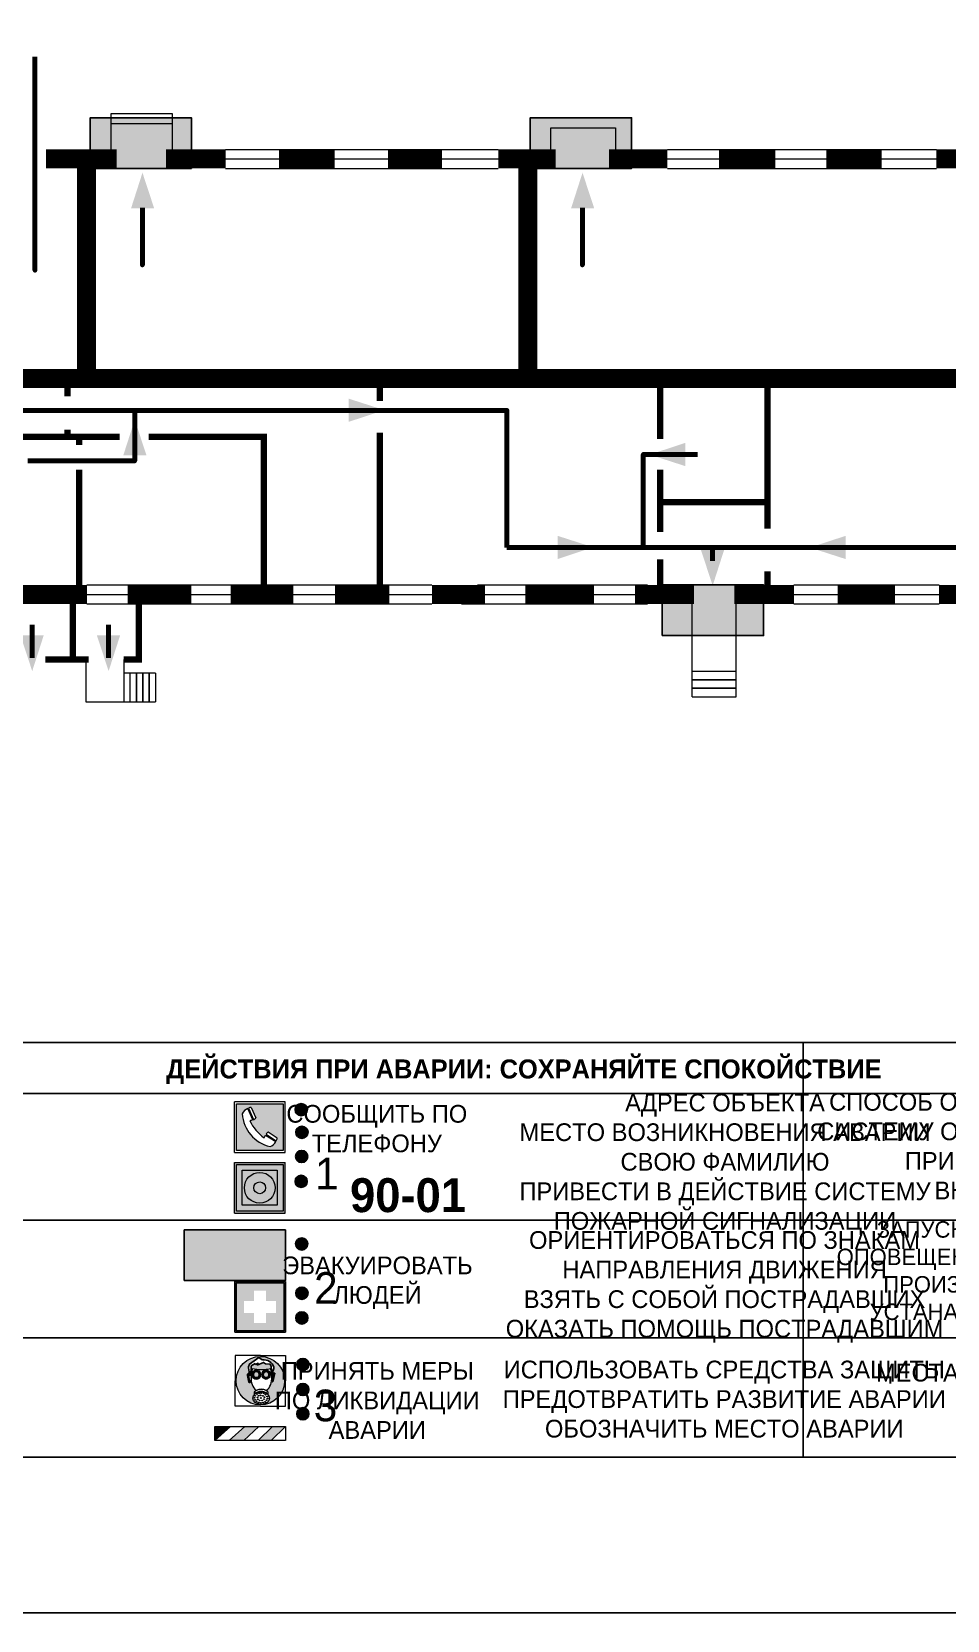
# Model space of a CAD drawing. Header units: millimetres. Extents: x 13810 to 67229, y 12374 to 21950.
# Drawn here: x 33578.4 to 33723.1, y 15729.7 to 15980.5 of the extents above; entities that cross this region are included whole.
import ezdxf

# ---------------------------------------------------------------- set-up
doc = ezdxf.new("R2010")
doc.units = ezdxf.units.MM
doc.layers.add('План_Штампы', color=7, linetype='Continuous')
doc.styles.add('обычный', font='arial.ttf')

# ---------------------------------------------------------------- blocks, each defined once
blk = doc.blocks.new('A$C38D26F80')
h = blk.add_hatch(color=5)
h.dxf.hatch_style = 1
h.paths.add_polyline_path([(-8.77, -4.48, 1), (-0.19, -4.48, 1)])
h.paths.add_polyline_path([(-6.75, -3.58), (-6.75, -3.31), (-6.62, -3.22), (-6.5, -3.22), (-6.42, -3.3), (-6.39, -3.28), (-6.59, -2.23), (-6.59, -2.01), (-6.38, -1.58), (-4.76, -0.4), (-4.13, -0.79, -0.362848), (-2.1, -2.1, -0.201049), (-2.17, -2.48, 0.085434), (-2.26, -3.13), (-1.9, -3.16), (-2.25, -4.7), (-2.4, -4.59), (-2.43, -4.34), (-2.36, -4.34), (-2.14, -3.34), (-2.47, -3.42), (-2.58, -1.95), (-2.77, -1.58), (-3.58, -1.52), (-3.92, -1.26), (-5.05, -1.73), (-4.87, -1.39), (-5.41, -1.6), (-5.41, -1.46), (-6.13, -1.87), (-6.18, -3.5), (-6.56, -3.47), (-6.37, -4.59), (-6.16, -4.43), (-6.16, -4.66), (-6.36, -4.79), (-6.37, -4.8), (-6.51, -4.76)], flags=16)
h.paths.add_polyline_path([(-6.51, -4.76), (-6.36, -4.79), (-6.37, -4.8)], flags=0)
h.paths.add_polyline_path([(-5.92, -2.34, 0.089508), (-2.67, -2.35), (-2.48, -3.88, -0.268602), (-3.4, -6.18, 0.262449), (-5.2, -6.18, -0.268602), (-6.11, -3.88)], flags=16)
edge = h.paths.add_edge_path(flags=16)
edge.add_ellipse((-5.19, -3.41), major_axis=(0, 0.842), ratio=0.848992, start_angle=0, end_angle=360)
edge = h.paths.add_edge_path(flags=0)
edge.add_ellipse((-5.19, -3.39), major_axis=(0, 0.665), ratio=0.853798, start_angle=0, end_angle=360)
edge = h.paths.add_edge_path(flags=0)
edge.add_ellipse((-5.19, -3.4), major_axis=(0, 0.528), ratio=0.864094, start_angle=0, end_angle=360)
edge = h.paths.add_edge_path(flags=16)
edge.add_ellipse((-3.47, -3.4), major_axis=(0, 0.842), ratio=0.848992, start_angle=0, end_angle=360)
h.paths.add_polyline_path([(-3.13, -6.45), (-3.13, -6.84, 0.383174), (-5.57, -6.85), (-5.57, -6.49, -0.369952)], flags=16)
edge = h.paths.add_edge_path(flags=0)
edge.add_ellipse((-3.47, -3.39), major_axis=(0, 0.665), ratio=0.853798, start_angle=0, end_angle=360)
edge = h.paths.add_edge_path(flags=0)
edge.add_ellipse((-3.47, -3.4), major_axis=(0, 0.528), ratio=0.864094, start_angle=0, end_angle=360)
edge = h.paths.add_edge_path(flags=16)
edge.add_ellipse((-4.34, -7.57), major_axis=(-1.48, 0), ratio=0.744955, start_angle=0, end_angle=360)
h.paths.add_polyline_path([(-5.01, -6.85, -1), (-5.15, -6.85, -1)], flags=0)
h.paths.add_polyline_path([(-5.33, -7.14, -1), (-5.47, -7.14, -1)], flags=0)
h.paths.add_polyline_path([(-4.61, -6.71, -1), (-4.74, -6.71, -1)], flags=16)
h.paths.add_polyline_path([(-5.43, -7.51, -1), (-5.57, -7.51, -1)], flags=0)
h.paths.add_polyline_path([(-4.26, -6.67, -1), (-4.4, -6.67, -1)], flags=16)
h.paths.add_polyline_path([(-4.74, -7.14, -1), (-4.88, -7.14, -1)], flags=0)
h.paths.add_polyline_path([(-4.93, -7.43, -1), (-5.07, -7.43, -1)], flags=0)
h.paths.add_polyline_path([(-4.41, -7.07, -1), (-4.54, -7.07, -1)], flags=0)
h.paths.add_polyline_path([(-5.33, -7.87, -1), (-5.46, -7.87, -1)], flags=0)
h.paths.add_polyline_path([(-3.8, -6.71, -1), (-3.94, -6.71, -1)], flags=16)
h.paths.add_polyline_path([(-4.85, -7.78, -1), (-4.98, -7.78, -1)], flags=0)
h.paths.add_polyline_path([(-3.96, -7.14, -1), (-4.1, -7.14, -1)], flags=0)
h.paths.add_polyline_path([(-4.33, -7.53, -1), (-4.47, -7.53, -1)], flags=0)
h.paths.add_polyline_path([(-5.09, -8.12, -1), (-5.23, -8.12, -1)], flags=0)
h.paths.add_polyline_path([(-3.5, -6.94, -1), (-3.64, -6.94, -1)], flags=0)
h.paths.add_polyline_path([(-4.54, -7.97, -1), (-4.68, -7.97, -1)], flags=0)
h.paths.add_polyline_path([(-3.66, -7.39, -1), (-3.8, -7.39, -1)], flags=0)
h.paths.add_polyline_path([(-4.73, -8.35, -1), (-4.86, -8.35, -1)], flags=0)
h.paths.add_polyline_path([(-4.09, -7.96, -1), (-4.23, -7.96, -1)], flags=0)
h.paths.add_polyline_path([(-3.77, -7.74, -1), (-3.91, -7.74, -1)], flags=0)
h.paths.add_polyline_path([(-3.22, -7.27, -1), (-3.35, -7.27, -1)], flags=0)
h.paths.add_polyline_path([(-4.34, -8.4, -1), (-4.47, -8.4, -1)], flags=0)
h.paths.add_polyline_path([(-3.16, -7.61, -1), (-3.3, -7.61, -1)], flags=0)
h.paths.add_polyline_path([(-3.9, -8.35, -1), (-4.04, -8.35, -1)], flags=0)
h.paths.add_polyline_path([(-3.32, -7.91, -1), (-3.46, -7.91, -1)], flags=0)
h.paths.add_polyline_path([(-3.55, -8.23, -1), (-3.69, -8.23, -1)], flags=0)
at = {"color": 5, "lineweight": 5}
for p, q in [((-4.48, 0), (-8.96, 0)), ((-8.96, 0), (-8.96, -4.48)), ((-4.48, 0), (0, 0)), ((0, 0), (0, -4.48)), ((-6.59, -2.01), (-6.38, -1.58)), ((-6.59, -2.23), (-6.59, -2.01)), ((-6.39, -3.28), (-6.59, -2.23)), ((-6.38, -1.58), (-4.76, -0.4)), ((-6.13, -1.87), (-6.18, -3.5)), ((-5.41, -1.46), (-6.13, -1.87)), ((-5.92, -2.34), (-6.11, -3.88)), ((-4.87, -1.39), (-5.41, -1.6)), ((-5.41, -1.6), (-5.41, -1.46)), ((-3.92, -1.26), (-5.05, -1.73)), ((-5.05, -1.73), (-4.87, -1.39)), ((-4.76, -0.4), (-4.13, -0.79)), ((-3.58, -1.52), (-3.92, -1.26)), ((-2.77, -1.58), (-3.58, -1.52)), ((-2.58, -1.95), (-2.77, -1.58)), ((-2.67, -2.34), (-2.48, -3.88)), ((-2.47, -3.42), (-2.58, -1.95)), ((-8.96, -8.96), (-8.96, -4.48)), ((-6.75, -3.31), (-6.62, -3.22)), ((-6.75, -3.58), (-6.75, -3.31)), ((-6.51, -4.76), (-6.75, -3.58)), ((-6.62, -3.22), (-6.5, -3.22)), ((-6.18, -3.5), (-6.56, -3.47)), ((-6.56, -3.47), (-6.37, -4.59)), ((-6.37, -4.8), (-6.51, -4.76)), ((-6.5, -3.22), (-6.42, -3.3)), ((-6.42, -3.3), (-6.39, -3.28)), ((-6.37, -4.59), (-6.16, -4.43)), ((-6.16, -4.66), (-6.37, -4.8)), ((-6.16, -4.43), (-6.16, -4.66)), ((-2.14, -3.34), (-2.47, -3.42)), ((-2.43, -4.34), (-2.4, -4.59)), ((-2.43, -4.34), (-2.36, -4.34)), ((-2.4, -4.59), (-2.25, -4.7)), ((-2.36, -4.34), (-2.14, -3.34)), ((-1.9, -3.16), (-2.26, -3.13)), ((-2.25, -4.7), (-1.9, -3.16)), ((0, -8.96), (0, -4.48)), ((-5.57, -6.49), (-5.57, -6.85)), ((-3.13, -6.45), (-3.13, -6.84)), ((-4.48, -8.96), (-8.96, -8.96)), ((-4.48, -8.96), (0, -8.96))]:
    blk.add_line(p, q, dxfattribs=at)
at = {"color": 5}
for p, q in [((-6.59, -2.01), (-6.38, -1.58)), ((-6.59, -2.23), (-6.59, -2.01)), ((-6.39, -3.28), (-6.59, -2.23)), ((-6.38, -1.58), (-4.76, -0.4)), ((-6.13, -1.87), (-6.18, -3.5)), ((-5.41, -1.46), (-6.13, -1.87)), ((-4.87, -1.39), (-5.41, -1.6)), ((-5.41, -1.6), (-5.41, -1.46)), ((-3.92, -1.26), (-5.05, -1.73)), ((-5.05, -1.73), (-4.87, -1.39)), ((-4.76, -0.4), (-4.13, -0.79)), ((-3.58, -1.52), (-3.92, -1.26)), ((-2.77, -1.58), (-3.58, -1.52)), ((-2.58, -1.95), (-2.77, -1.58)), ((-2.47, -3.42), (-2.58, -1.95)), ((-6.75, -3.31), (-6.62, -3.22)), ((-6.75, -3.58), (-6.75, -3.31)), ((-6.51, -4.76), (-6.75, -3.58)), ((-6.62, -3.22), (-6.5, -3.22)), ((-6.18, -3.5), (-6.56, -3.47)), ((-6.56, -3.47), (-6.37, -4.59)), ((-6.37, -4.8), (-6.51, -4.76)), ((-6.36, -4.79), (-6.51, -4.76)), ((-6.5, -3.22), (-6.42, -3.3)), ((-6.42, -3.3), (-6.39, -3.28)), ((-6.37, -4.59), (-6.16, -4.43)), ((-6.16, -4.66), (-6.37, -4.8)), ((-6.16, -4.66), (-6.36, -4.79)), ((-6.16, -4.43), (-6.16, -4.66)), ((-2.14, -3.34), (-2.47, -3.42)), ((-2.4, -4.59), (-2.43, -4.34)), ((-2.43, -4.34), (-2.36, -4.34)), ((-2.25, -4.7), (-2.4, -4.59)), ((-2.36, -4.34), (-2.14, -3.34)), ((-2.26, -3.13), (-1.9, -3.16)), ((-1.9, -3.16), (-2.25, -4.7))]:
    blk.add_line(p, q, dxfattribs=at)
at = {"color": 5, "lineweight": 5}
for centre, radius in [((-4.48, -4.48), 4.29), ((-5.5, -7.51), 0.0678), ((-5.4, -7.14), 0.0678), ((-5.4, -7.87), 0.0678), ((-5.16, -8.12), 0.0678), ((-5.08, -6.85), 0.0678), ((-5, -7.43), 0.0678), ((-4.91, -7.78), 0.0678), ((-4.81, -7.14), 0.0678), ((-4.79, -8.35), 0.0678), ((-4.67, -6.71), 0.0678), ((-4.61, -7.97), 0.0678), ((-4.47, -7.07), 0.0678), ((-4.4, -7.53), 0.0678), ((-4.4, -8.4), 0.0678), ((-4.33, -6.67), 0.0678), ((-4.16, -7.96), 0.0678), ((-4.03, -7.14), 0.0678), ((-3.97, -8.35), 0.0678), ((-3.87, -6.71), 0.0678), ((-3.84, -7.74), 0.0678), ((-3.73, -7.39), 0.0678), ((-3.62, -8.23), 0.0678), ((-3.57, -6.94), 0.0678), ((-3.39, -7.91), 0.0678), ((-3.28, -7.27), 0.0678), ((-3.23, -7.61), 0.0678)]:
    blk.add_circle(centre, radius, dxfattribs=at)
for centre, radius, start, end in [((-4.28, 6.66), 9.15, 259.6987, 280.1569), ((-0.47, -3.05), 1.79, 161.5846, 182.4584), ((-2.6, -2.2), 0.513, 326.4781, 11.7739), ((-3.66, -4.24), 2.47, 171.573, 231.7124), ((-4.93, -4.24), 2.47, 308.2876, 8.427), ((-4.33, -7.88), 1.87, 50.358, 131.5662), ((-4.34, -8.2), 1.82, 48.4943, 132.3565), ((-4.3, -7.78), 1.83, 60.5889, 119.4111)]:
    blk.add_arc(centre, radius, start, end, dxfattribs=at)
at = {"color": 5}
for centre, radius, start, end in [((-3.89, -2.66), 1.88, 17.387, 97.1599), ((-0.35, -3.07), 1.91, 162.2553, 181.7878), ((-2.6, -2.2), 0.511, 326.3906, 11.8614)]:
    blk.add_arc(centre, radius, start, end, dxfattribs=at)
at = {"color": 5, "lineweight": 5}
for centre, major_axis, ratio in [((-5.19, -3.41), (0, 0.842), 0.848992), ((-5.19, -3.39), (0, 0.665), 0.853798), ((-3.47, -3.4), (0, 0.842), 0.848992), ((-3.47, -3.39), (0, 0.665), 0.853798), ((-5.19, -3.4), (0, 0.528), 0.864094), ((-3.47, -3.4), (0, 0.528), 0.864094), ((-4.34, -7.57), (-1.48, 0), 0.744955)]:
    blk.add_ellipse(centre, major_axis=major_axis, ratio=ratio, dxfattribs=at)
blk = doc.blocks.new('A$C47DD6509')
at = {"lineweight": 5}
for points in [[(-8.69, 0), (-11.19, 0), (-11.19, -2.22)], [(-4.22, 0), (-6.45, 0), (-8.91, -2.22), (-6.61, -2.22)], [(0, 0), (-2.09, 0), (-4.36, -2.22), (-2.29, -2.22)]]:
    blk.add_hatch(color=242, dxfattribs=at).paths.add_polyline_path(points)
at = {"color": 242, "lineweight": 5}
for p, q in [((-11.19, -2.22), (-8.69, 0)), ((-11.19, -2.22), (-11.19, 0)), ((-11.19, 0), (-8.69, 0)), ((-11.19, 0), (0, 0)), ((-8.91, -2.22), (-6.45, 0)), ((-6.61, -2.22), (-4.22, 0)), ((-4.36, -2.22), (-2.09, 0)), ((-2.29, -2.22), (0, 0)), ((0, 0), (0, -2.22)), ((0, -2.22), (-11.19, -2.22))]:
    blk.add_line(p, q, dxfattribs=at)
blk = doc.blocks.new('A$C32E8229D')
at = {"true_color": 0xffffff}
blk.add_hatch(color=7, dxfattribs=at).paths.add_polyline_path([(0, 0), (0, -8), (16, -8), (16, 0)])
h = blk.add_hatch(color=126)
h.paths.add_polyline_path([(0.2, -0.2), (15.8, -0.2), (15.8, -7.8), (0.2, -7.8)])
h.paths.add_polyline_path([(13.49, -2.05), (12.08, -2.05), (11.37, -2.63, 0.162397), (11.29, -2.84), (11.29, -3.63), (10.35, -3.63), (10.35, -4.05), (11.68, -4.05), (11.68, -3.48), (12.26, -4.28), (11.29, -5.1), (11.29, -6.78), (11.85, -6.78), (11.85, -5.44), (12.8, -4.64), (12.8, -5.94), (14.46, -5.94), (14.46, -5.39), (13.45, -5.39), (13.45, -3.97), (12.46, -2.59), (13.15, -2.59), (13.69, -3.34), (14.18, -3)], flags=16)
h.paths.add_polyline_path([(10.74, -1.82, 1), (11.8, -1.82, 1)], flags=16)
h.paths.add_polyline_path([(9.39, -3.59), (5.99, -3.59), (6.56, -3.03), (5.91, -3.03), (5.1, -3.83), (5.91, -4.64), (6.56, -4.64), (5.99, -4.09), (9.39, -4.09)], flags=16)
h.paths.add_polyline_path([(4.29, -1.08), (1.72, -1.08), (1.72, -6.6), (4.29, -6.6)], flags=16)
at = {"color": 126}
blk.add_lwpolyline([(16, -8), (0, -8), (0, 0), (16, 0)], close=True, dxfattribs=at)
blk = doc.blocks.new('A$C18900ED3')
h = blk.add_hatch(color=126)
h.paths.add_polyline_path([(-0.18, -0.18), (-7.02, -0.18), (-7.02, -7.02), (-0.18, -7.02)])
h.paths.add_polyline_path([(-5.89, -4.46), (-5.89, -2.77), (-4.46, -2.77), (-4.46, -1.31), (-2.77, -1.31), (-2.77, -2.77), (-1.33, -2.77), (-1.33, -4.46), (-2.77, -4.46), (-2.77, -5.89), (-4.46, -5.89), (-4.46, -4.46)], flags=16)
at = {"color": 126}
for p, q in [((-7.2, 0), (-7.2, -7.2)), ((0, 0), (-7.2, 0)), ((0, -7.2), (0, 0)), ((-7.02, -7.02), (-7.02, -0.18)), ((-7.02, -0.18), (-0.18, -0.18)), ((-0.18, -0.18), (-0.18, -7.02)), ((-7.2, -7.2), (0, -7.2)), ((-0.18, -7.02), (-7.02, -7.02))]:
    blk.add_line(p, q, dxfattribs=at)
blk = doc.blocks.new('A$C456E1F9C')
at = {"lineweight": 5}
h = blk.add_hatch(color=242, dxfattribs=at)
h.paths.add_polyline_path([(0.51, -1.47), (0.51, -13.26), (12.29, -13.26), (12.29, -1.47)])
h.paths.add_polyline_path([(5.42, -4.95, -0.254479), (4.78, -5.4), (3.52, -2.53, -0.209735), (4.23, -2.4)], flags=16)
h.paths.add_polyline_path([(8.53, -8.6), (10.87, -10.17), (10.54, -10.76), (8.03, -9.13, -0.192251)], flags=16)
h.paths.add_polyline_path([(4.61, -5.49, 0.005518), (3.87, -5.72, 0.128647), (7.49, -10.01, 0.00809), (7.83, -9.33), (10.47, -10.97, -0.16736), (8.99, -12.25, -0.327862), (1.95, -3.95, -0.166952), (3.36, -2.62)], flags=16)
at = {"color": 242, "lineweight": 5}
for p, q in [((0, -13.77), (0, -0.97)), ((12.8, -0.97), (0, -0.97)), ((4.61, -5.49), (3.36, -2.62)), ((3.52, -2.53), (4.78, -5.4)), ((4.23, -2.4), (5.42, -4.95)), ((12.8, -13.77), (12.8, -0.97)), ((7.83, -9.33), (10.47, -10.97)), ((8.03, -9.13), (10.54, -10.76)), ((10.81, -10.12), (8.53, -8.6)), ((10.54, -10.76), (10.8, -10.3)), ((10.8, -10.3), (10.81, -10.12)), ((0, -13.77), (12.8, -13.77))]:
    blk.add_line(p, q, dxfattribs=at)
blk.add_lwpolyline([(0.51, -1.47), (12.29, -1.47), (12.29, -13.26), (0.51, -13.26)], close=True, dxfattribs=at)
for centre, radius, start, end in [((4.59, -5.34), 2.99, 114.2845, 152.1974), ((11.12, -3.31), 9.19, 183.9915, 256.6009), ((4.02, -3.27), 0.891, 76.3284, 123.7092), ((14.98, -39.1), 35.17, 107.1487, 108.4135), ((13.86, -0.94), 11.08, 205.5536, 234.8762), ((4.68, -4.59), 0.824, 276.9621, 334.0723), ((-13.31, 0.8), 23.44, 332.5487, 334.4027), ((8.94, -9.5), 0.989, 114.4092, 157.9388), ((7.87, -9.46), 3, 291.9291, 329.9329)]:
    blk.add_arc(centre, radius, start, end, dxfattribs=at)
blk = doc.blocks.new('A$C54414219')
at = {"true_color": 0xffffff}
h = blk.add_hatch(color=7, dxfattribs=at)
h.paths.add_polyline_path([(2.39, -9.45), (2.39, -18.3), (11.23, -18.3), (11.23, -9.45)], flags=0)
h.paths.add_polyline_path([(10.71, -13.87, -1), (2.92, -13.87, -1)], flags=0)
h.paths.add_polyline_path([(8.3, -13.87, -1), (5.33, -13.87, -1)], flags=0)
h.paths.add_polyline_path([(0.41, -7.47), (0.41, -20.27), (13.21, -20.27), (13.21, -7.47)])
h.paths.add_polyline_path([(0.92, -19.77), (12.71, -19.77), (12.71, -7.98), (0.92, -7.98)], flags=16)
h.paths.add_polyline_path([(11.23, -9.45), (11.23, -18.3), (2.39, -18.3), (2.39, -9.45)], flags=0)
at = {"lineweight": 5}
h = blk.add_hatch(color=242, dxfattribs=at)
h.paths.add_polyline_path([(12.71, -7.98), (0.92, -7.98), (0.92, -19.77), (12.71, -19.77)])
h.paths.add_polyline_path([(11.23, -18.3), (2.39, -18.3), (2.39, -9.45), (11.23, -9.45)], flags=16)
h.paths.add_polyline_path([(10.71, -13.87, -1), (2.92, -13.87, -1)], flags=0)
h.paths.add_polyline_path([(8.3, -13.87, -1), (5.33, -13.87, -1)], flags=0)
at = {"true_color": 0xffffff}
h = blk.add_hatch(color=7, dxfattribs=at)
h.paths.add_polyline_path([(2.39, -9.45), (2.39, -18.3), (11.23, -18.3), (11.23, -9.45)])
h.paths.add_polyline_path([(10.71, -13.87, -1), (2.92, -13.87, -1)], flags=16)
h.paths.add_polyline_path([(8.3, -13.87, -1), (5.33, -13.87, -1)], flags=0)
at = {"lineweight": 5}
h = blk.add_hatch(color=242, dxfattribs=at)
h.paths.add_polyline_path([(2.92, -13.87, 1), (10.71, -13.87, 1)])
h.paths.add_polyline_path([(8.3, -13.87, -1), (5.33, -13.87, -1)], flags=16)
at = {"color": 242, "lineweight": 5}
for p, q in [((0.41, -20.27), (0.41, -7.47)), ((0.41, -7.47), (13.21, -7.47)), ((0.41, -7.47), (13.21, -7.47)), ((13.21, -20.27), (13.21, -7.47)), ((0.41, -20.27), (13.21, -20.27))]:
    blk.add_line(p, q, dxfattribs=at)
for points in [[(0.92, -7.98), (12.71, -7.98), (12.71, -19.77), (0.92, -19.77)], [(2.39, -9.45), (11.23, -9.45), (11.23, -18.3), (2.39, -18.3)]]:
    blk.add_lwpolyline(points, close=True, dxfattribs=at)
for radius in [3.89, 1.49]:
    blk.add_circle((6.81, -13.87), radius, dxfattribs=at)
blk = doc.blocks.new('A$C7B4425F7')
at = {"true_color": 0xffffff}
blk.add_hatch(color=7, dxfattribs=at).paths.add_polyline_path([(0, 0), (-16, 0), (-16, -8), (0, -8)])
h = blk.add_hatch(color=126)
h.paths.add_polyline_path([(-0.2, -0.2), (-15.8, -0.2), (-15.8, -7.8), (-0.2, -7.8)])
h.paths.add_polyline_path([(-11.76, -2.03), (-11.76, -3.66), (-11.17, -3.66, -0.568275), (-11.17, -6.18), (-12.58, -6.18), (-12.58, -2.03)], flags=16)
h.paths.add_polyline_path([(-13.33, -4.12, -0.495768), (-13.59, -6.18), (-15.03, -6.18), (-15.03, -2.03), (-13.59, -2.03, -0.487973)], flags=16)
h.paths.add_polyline_path([(-10.25, -2.03), (-9.48, -2.03), (-9.48, -6.18), (-10.25, -6.18)], flags=16)
h.paths.add_polyline_path([(-13.84, -3.69), (-14.24, -3.69), (-14.24, -3.03), (-13.9, -3.03, -0.692621)], flags=0)
h.paths.add_polyline_path([(-9.15, -2.03), (-8.4, -2.03), (-8.04, -3.07), (-7.68, -2.03), (-6.93, -2.03), (-7.64, -4.1), (-6.93, -6.18), (-7.68, -6.18), (-8.04, -5.14), (-8.4, -6.18), (-9.15, -6.18), (-8.44, -4.1)], flags=16)
h.paths.add_polyline_path([(-11.76, -4.46), (-11.42, -4.46, -0.692621), (-11.36, -5.12), (-11.76, -5.12)], flags=0)
h.paths.add_polyline_path([(-13.9, -5.2), (-14.24, -5.2), (-14.24, -4.55), (-13.84, -4.55, -0.708038)], flags=0)
edge = h.paths.add_edge_path(flags=16)
edge.add_ellipse((-5.51, -4.08), major_axis=(0, 2.05), ratio=0.586184, start_angle=0, end_angle=360)
edge = h.paths.add_edge_path(flags=0)
edge.add_ellipse((-5.51, -4.08), major_axis=(0, 1.14), ratio=0.454828, start_angle=0, end_angle=360)
h.paths.add_polyline_path([(-4.13, -4.96, 0.377264), (-3.48, -4.52, 0.0555), (-3.16, -2.03), (-1.66, -2.03), (-1.66, -4.96), (-0.96, -4.96), (-0.96, -7.01), (-1.75, -7.01), (-1.75, -6.18), (-3.3, -6.18), (-3.3, -7.02), (-4.13, -7.02)], flags=16)
h.paths.add_polyline_path([(-2.73, -2.91), (-2.28, -2.91), (-2.28, -4.96), (-3.05, -4.96, 0.079136)], flags=0)
at = {"color": 126}
blk.add_lwpolyline([(-16, -8), (0, -8), (0, 0), (-16, 0)], close=True, dxfattribs=at)

msp = doc.modelspace()

# ---------------------------------------------------------------- hatches: boundary and pattern name
at = {"lineweight": 0}
h = msp.add_hatch(color=256, dxfattribs=at)
h.dxf.hatch_style = 1
h.paths.add_polyline_path([(33620.03, 15810.33, 1), (33621.96, 15810.33, 1)])
h = msp.add_hatch(color=256, dxfattribs=at)
h.dxf.hatch_style = 1
h.paths.add_polyline_path([(33620.13, 15806.75, 1), (33622.06, 15806.75, 1)])
h = msp.add_hatch(color=256, dxfattribs=at)
h.dxf.hatch_style = 1
h.paths.add_polyline_path([(33620.09, 15802.94, 1), (33622.02, 15802.94, 1)])
h = msp.add_hatch(color=256, dxfattribs=at)
h.dxf.hatch_style = 1
h.paths.add_polyline_path([(33620.01, 15799.01, 1), (33621.94, 15799.01, 1)])
h = msp.add_hatch(color=256, dxfattribs=at)
h.dxf.hatch_style = 1
h.paths.add_polyline_path([(33620.1, 15789.12, 1), (33622.03, 15789.12, 1)])
h = msp.add_hatch(color=256, dxfattribs=at)
h.dxf.hatch_style = 1
h.paths.add_polyline_path([(33620.14, 15781.34, 1), (33622.07, 15781.34, 1)])
h = msp.add_hatch(color=256, dxfattribs=at)
h.dxf.hatch_style = 1
h.paths.add_polyline_path([(33620.13, 15777.44, 1), (33622.06, 15777.44, 1)])
h = msp.add_hatch(color=256, dxfattribs=at)
h.dxf.hatch_style = 1
h.paths.add_polyline_path([(33620.29, 15770.08, 1), (33622.22, 15770.08, 1)])
h = msp.add_hatch(color=256, dxfattribs=at)
h.dxf.hatch_style = 1
h.paths.add_polyline_path([(33620.28, 15766.14, 1), (33622.21, 15766.14, 1)])
h = msp.add_hatch(color=256, dxfattribs=at)
h.dxf.hatch_style = 1
h.paths.add_polyline_path([(33620.28, 15762.31, 1), (33622.21, 15762.31, 1)])

# ---------------------------------------------------------------- linework, layer by layer
at = {"color": 126, "lineweight": 0, "true_color": 0x008754}
for points in [[(33387.42, 16125.89), (33987.42, 16125.89), (33987.42, 15730.89), (33387.42, 15730.89)], [(33387.42, 16125.89), (33987.42, 16125.89), (33987.42, 15730.89), (33387.42, 15730.89)], [(33387.42, 16125.89), (33987.42, 16125.89), (33987.42, 15730.89), (33387.42, 15730.89)], [(33387.42, 16125.89), (33987.42, 16125.89), (33987.42, 15730.89), (33387.42, 15730.89)], [(33387.42, 15730.89), (33987.42, 15730.89), (33987.42, 15335.89), (33387.42, 15335.89)], [(33387.42, 15730.89), (33987.42, 15730.89), (33987.42, 15335.89), (33387.42, 15335.89)], [(33387.42, 15730.89), (33987.42, 15730.89), (33987.42, 15335.89), (33387.42, 15335.89)], [(33387.42, 15730.89), (33987.42, 15730.89), (33987.42, 15335.89), (33387.42, 15335.89)]]:
    msp.add_lwpolyline(points, close=True, dxfattribs=at)
at = {"lineweight": 100}
msp.add_lwpolyline([(33578.91, 15976.57), (33578.91, 15942.86), (33578.91, 15944.45)], dxfattribs=at)
at = {"lineweight": 0}
for points in [[(33590.97, 15960.45), (33590.97, 15967.6), (33600.58, 15967.6), (33600.58, 15960.45)], [(33590.97, 15966.03), (33600.58, 15966.03)], [(33660.41, 15960.45), (33660.41, 15965.34), (33670.65, 15965.34), (33670.65, 15960.45)], [(33609.05, 15961.95), (33652.11, 15961.95)], [(33609.05, 15960.45), (33652.11, 15960.45)], [(33678.84, 15961.95), (33721.33, 15961.95)], [(33678.84, 15960.45), (33721.33, 15960.45)], [(33609.05, 15958.95), (33652.11, 15958.95)], [(33678.84, 15958.95), (33721.33, 15958.95)], [(33587.12, 15893.18), (33641.64, 15893.18)], [(33648.84, 15893.18), (33675.68, 15893.18)], [(33698.82, 15893.18), (33721.75, 15893.18)], [(33587.12, 15891.68), (33641.64, 15891.68)], [(33587.12, 15890.18), (33641.64, 15890.18)], [(33646.3, 15891.68), (33675.68, 15891.68)], [(33646.3, 15890.18), (33675.68, 15890.18)], [(33682.75, 15875.54), (33682.75, 15891.68)], [(33689.71, 15875.54), (33689.71, 15891.68)], [(33698.82, 15891.68), (33721.75, 15891.68)], [(33698.82, 15890.18), (33721.75, 15890.18)], [(33586.96, 15881.4), (33586.96, 15874.75), (33597.96, 15874.75)], [(33592.94, 15881.4), (33592.94, 15874.75)], [(33597.96, 15879.27), (33592.94, 15879.27)], [(33593.96, 15874.75), (33593.96, 15879.27)], [(33594.96, 15879.27), (33594.96, 15874.75)], [(33594.96, 15874.75), (33594.96, 15879.27)], [(33595.96, 15879.27), (33595.96, 15874.75)], [(33595.96, 15874.75), (33595.96, 15879.27)], [(33596.96, 15879.27), (33596.96, 15874.75)], [(33596.96, 15874.75), (33596.96, 15879.27)], [(33597.96, 15879.27), (33597.96, 15874.75)], [(33689.71, 15879.51), (33682.75, 15879.51)], [(33689.71, 15878.19), (33682.75, 15878.19)], [(33682.75, 15878.19), (33689.71, 15878.19)], [(33689.71, 15876.86), (33682.75, 15876.86)], [(33682.75, 15876.86), (33689.71, 15876.86)], [(33682.75, 15875.54), (33689.71, 15875.54)]]:
    msp.add_lwpolyline(points, dxfattribs=at)
for points, const_width in [([(33580.67, 15960.45), (33591.84, 15960.45)], 3), ([(33587.08, 15960.45), (33587.08, 15925.78)], 3), ([(33599.62, 15960.45), (33609.05, 15960.45)], 3), ([(33617.47, 15960.45), (33626.26, 15960.45)], 3), ([(33634.72, 15960.45), (33643.23, 15960.45)], 3), ([(33652.11, 15960.45), (33661.18, 15960.45)], 3), ([(33656.78, 15960.45), (33656.78, 15925.78)], 3), ([(33669.6, 15960.45), (33678.84, 15960.45)], 3), ([(33686.99, 15960.45), (33695.87, 15960.45)], 3), ([(33703.93, 15960.45), (33712.71, 15960.45)], 3), ([(33721.33, 15960.45), (33729.95, 15960.45)], 3), ([(33552.87, 15925.78), (33967.47, 15925.78)], 3), ([(33584.07, 15922.95), (33584.07, 15925.78)], 1), ([(33633.42, 15922.2), (33633.42, 15925.78)], 1), ([(33677.68, 15916.2), (33677.68, 15925.78)], 1), ([(33694.67, 15902.08), (33694.67, 15925.78)], 1), ([(33592.29, 15916.58), (33570.59, 15916.58)], 1), ([(33584.07, 15916.58), (33584.07, 15917.69)], 1), ([(33585.92, 15916.58), (33585.92, 15915.29)], 1), ([(33615.1, 15891.68), (33615.1, 15916.58), (33596.91, 15916.58)], 1), ([(33633.42, 15891.68), (33633.42, 15917.22)], 1), ([(33585.92, 15911.41), (33585.92, 15891.68)], 1), ([(33677.68, 15901.53), (33677.68, 15911.4)], 1), ([(33694.67, 15906.24), (33677.68, 15906.24)], 1), ([(33677.68, 15897.2), (33677.68, 15891.68)], 1), ([(33694.67, 15891.68), (33694.67, 15895.35)], 1), ([(33587.12, 15891.68), (33570.59, 15891.68)], 3), ([(33584.9, 15881.4), (33584.9, 15891.68)], 1), ([(33593.58, 15891.68), (33603.65, 15891.68)], 3), ([(33595.34, 15891.68), (33595.34, 15881.4), (33592.94, 15881.4)], 1), ([(33619.72, 15891.68), (33609.83, 15891.68)], 3), ([(33634.9, 15891.68), (33626.31, 15891.68)], 3), ([(33650.04, 15891.68), (33641.64, 15891.68)], 3), ([(33667.22, 15891.68), (33656.41, 15891.68)], 3), ([(33683.03, 15891.68), (33673.71, 15891.68)], 3), ([(33698.82, 15891.68), (33689.4, 15891.68)], 3), ([(33714.8, 15891.68), (33705.75, 15891.68)], 3), ([(33760.53, 15891.68), (33721.75, 15891.68)], 3), ([(33587.39, 15881.4), (33580.56, 15881.4)], 1)]:
    msp.add_lwpolyline(points, dxfattribs=dict(at, const_width=const_width))
at = {"color": 126, "lineweight": 100, "true_color": 0x008754}
for points in [[(33595.9, 15952.72), (33595.9, 15943.69), (33595.9, 15943.69)], [(33665.42, 15952.72), (33665.42, 15943.69), (33665.42, 15943.69)], [(33561.59, 15885.75), (33561.59, 15892.53), (33557.79, 15892.53), (33557.79, 15920.73), (33653.48, 15920.73), (33653.48, 15899.12)], [(33577.81, 15912.77), (33594.68, 15912.77), (33594.68, 15920.73)], [(33683.6, 15913.78), (33675.02, 15913.78), (33675.02, 15899.12)], [(33653.48, 15899.12), (33741.89, 15899.12)], [(33685.98, 15896.97), (33685.98, 15899.12)], [(33578.47, 15881.68), (33578.47, 15886.87)], [(33590.54, 15881.68), (33590.54, 15886.87)]]:
    msp.add_lwpolyline(points, dxfattribs=at)
for points in [[(33556.55, 15812.87), (33700.31, 15812.87), (33700.31, 15820.92), (33556.55, 15820.92)], [(33700.31, 15820.92), (33822.03, 15820.92), (33822.03, 15755.47), (33700.31, 15755.47)], [(33700.31, 15820.92), (33822.03, 15820.92), (33822.03, 15812.87), (33700.31, 15812.87)], [(33556.55, 15812.87), (33700.31, 15812.87), (33700.31, 15755.47), (33556.55, 15755.47)], [(33700.31, 15812.87), (33822.03, 15812.87), (33822.03, 15792.87), (33700.31, 15792.87)], [(33822.03, 15792.87), (33700.31, 15792.87), (33700.31, 15774.3), (33822.03, 15774.3)]]:
    msp.add_lwpolyline(points, close=True)
for points in [[(33614.96, 15792.87), (33556.55, 15792.87), (33700.31, 15792.87)], [(33614.96, 15774.3), (33556.55, 15774.3), (33700.31, 15774.3)]]:
    msp.add_lwpolyline(points)
for centre in [(33620.99, 15810.33), (33621.1, 15806.75), (33621.06, 15802.94), (33620.98, 15799.01), (33621.06, 15789.12), (33621.1, 15781.34), (33621.09, 15777.44), (33621.25, 15770.08), (33621.25, 15766.14), (33621.25, 15762.31)]:
    msp.add_circle(centre, 0.966)
at = {"layer": 'План_Штампы', "color": 126, "true_color": 0x008754}
for points in [[(33597.76, 15952.64), (33594.1, 15952.64), (33595.91, 15958.27)], [(33667.28, 15952.64), (33663.62, 15952.64), (33665.43, 15958.27)], [(33628.48, 15918.93), (33628.48, 15922.6), (33634.11, 15920.79)], [(33596.54, 15913.65), (33592.88, 15913.65), (33594.69, 15919.27)], [(33681.66, 15915.61), (33681.65, 15911.95), (33676.03, 15913.76)], [(33661.48, 15897.27), (33661.49, 15900.94), (33667.11, 15899.13)], [(33707, 15900.94), (33706.99, 15897.27), (33701.37, 15899.08)], [(33684.14, 15898.71), (33687.8, 15898.7), (33685.99, 15893.08)], [(33576.64, 15885.21), (33580.3, 15885.2), (33578.49, 15879.58)], [(33588.71, 15885.21), (33592.37, 15885.2), (33590.56, 15879.58)]]:
    msp.add_solid(points, dxfattribs=at)

# ---------------------------------------------------------------- block references
for name, p, xscale, yscale, zscale in [('A$C456E1F9C', (33610.44, 15812.15), 0.625, 0.625, 0.625), ('A$C54414219', (33610.18, 15806.66), 0.625, 0.625, 0.625), ('A$C18900ED3', (33618.5, 15783.2), 1.111111111007631, 1.111111111007631, 1.111111111007631), ('A$C38D26F80', (33618.53, 15771.53), 0.8928571427240968, 0.8928571427240968, 0.8928571427240968)]:
    msp.add_blockref(name, p, dxfattribs=dict(xscale=xscale, yscale=yscale, zscale=zscale))
at = {"xscale": -1}
msp.add_blockref('A$C32E8229D', (33618.5, 15791.34), dxfattribs=at)
at = {"color": 242, "true_color": 0xc1121c}
msp.add_blockref('A$C47DD6509', (33618.52, 15760.31), dxfattribs=at)
at = {"layer": 'План_Штампы'}
for p in [(33603.65, 15966.96), (33673.17, 15966.96), (33694.03, 15893.19)]:
    msp.add_blockref('A$C7B4425F7', p, dxfattribs=at)

# ---------------------------------------------------------------- texts
at = {"lineweight": 0, "attachment_point": 5, "style": 'обычный'}
for s, insert, char_height, width in [('{\\fProxima Nova Rg|b1|i0|c204|p2;ДЕЙСТВИЯ ПРИ АВАРИИ: СОХРАНЯЙТЕ СПОКОЙСТВИЕ\\H1.6644x; }', (33656.16, 15816.32), 3, 175.1736), ('\\pi-8.4,l8.4,t8.4;{\\fProxima Nova Rg|b0|i0|c204|p2;АДРЕС ОБЪЕКТА\\PМЕСТО ВОЗНИКНОВЕНИЯ АВАРИИ\\PСВОЮ ФАМИЛИЮ\\PПРИВЕСТИ В ДЕЙСТВИЕ СИСТЕМУ \\PПОЖАРНОЙ СИГНАЛИЗАЦИИ}', (33687.94, 15801.7), 2.8, 126.6484), ('{\\fProxima Nova Rg|b0|i0|c204|p2;СПОСОБ ОПОВЕЩЕНИЯ АВТОМАТИЧЕСКИЙ ЧЕРЕЗ РЕЧЕВУЮ СИСТЕМУ ОПОВЕЩЕНИЯ И УПРАВЛЕНИЯ ЭВАКУАЦИЕЙ ЛЮДЕЙ ПРИ ПОЖАРЕ , А ТАК ЖЕ ВРУЧНУЮ, ИСПОЛЬЗУЯ ВНУТРЕННЮЮ ГРОМКУЮ СВЯЗЬ СИСТЕМЫ ТЕХНОЛОГИЧЕСКОГО ОПОВЕЩЕНИЯ.}', (33761.94, 15801.83), 2.8, 118.5618), ('{\\fProxima Nova Rg|b0|i0|c204|p2;СООБЩИТЬ ПО \\PТЕЛЕФОНУ}', (33632.93, 15807.32), 2.8, 126.6484), ('{\\fProxima Nova Rg|b0|i0|c204|p2;1\\H1.1667x; }', (33625.03, 15800.25), 5, 126.6484), ('{\\fProxima Nova Rg|b1|i0|c204|p2;\\H1.0714x;90-01\\fProxima Nova Rg|b0|i0|c204|p2;\\H0.93331x; \\H1.3449x; }', (33637.86, 15796.79), 5, 126.6484), ('{\\fProxima Nova Rg|b0|i0|c204|p2;\\P\\pt7.8;ЗАПУСК В РУЧНОМ РЕЖИМЕ АВТОМАТИЧЕСКОЙ СИСТЕМЫ ОПОВЕЩЕНИЯ  И УПРАВЛЕНИЯ ЭВАКУАЦИИ ЛЮДЕЙ ПРИ ПОЖАРЕ ПРОИЗВОДИТСЯ ОТ РУЧНЫХ ПОЖАРНЫХ ИЗВЕЩАТЕЛЕЙ, УСТАНАНОВЛЕННЫХ НА СТЕНАХ ВБЛИЗИ ЭВАКУАЦИОННЫХ ВЫХОДОВ. }', (33763.39, 15784.54), 2.6, 121.7868), ('\\pi-8.4,l8.4,t8.4;{\\fProxima Nova Rg|b0|i0|c204|p2;ОРИЕНТИРОВАТЬСЯ ПО ЗНАКАМ \\PНАПРАВЛЕНИЯ ДВИЖЕНИЯ\\PВЗЯТЬ С СОБОЙ ПОСТРАДАВШИХ\\PОКАЗАТЬ ПОМОЩЬ ПОСТРАДАВШИМ}', (33687.87, 15782.34), 2.8, 126.6484), ('{\\fProxima Nova Rg|b0|i0|c204|p2;ЭВАКУИРОВАТЬ \\PЛЮДЕЙ}', (33633.03, 15783), 2.8, 126.6484), ('{\\fProxima Nova Rg|b0|i0|c204|p2;2\\H1.1967x; }', (33624.88, 15782.17), 5, 126.6484), ('{\\fProxima Nova Rg|b0|i0|c204|p2;ПРИНЯТЬ МЕРЫ \\PПО ЛИКВИДАЦИИ \\PАВАРИИ}', (33633, 15764.42), 2.8, 126.6484), ('\\pi-8.4,l8.4,t8.4;{\\fProxima Nova Rg|b0|i0|c204|p2;ИСПОЛЬЗОВАТЬ СРЕДСТВА ЗАЩИТЫ \\PПРЕДОТВРАТИТЬ РАЗВИТИЕ АВАРИИ\\PОБОЗНАЧИТЬ МЕСТО АВАРИИ}', (33687.82, 15764.61), 2.8, 126.6484), ('\\pt8.4;{\\fProxima Nova Rg|b0|i0|c204|p2;\\PМЕСТА РАСПОЛОЖЕНИЯ ПОЖАРНЫХ ИЗВЕЩАТЕЛЕЙ ОБОЗНАЧЕНЫ НА НАСТОЯЩЕМ ПЛАНЕ}', (33761.74, 15768.4), 2.8, 118.5618), ('{\\fProxima Nova Rg|b0|i0|c204|p2;3\\H1.1967x; }', (33624.82, 15763.59), 5, 126.6484)]:
    msp.add_mtext(s, dxfattribs=dict(at, insert=insert, char_height=char_height, width=width))

doc.saveas('drawing.dxf')
